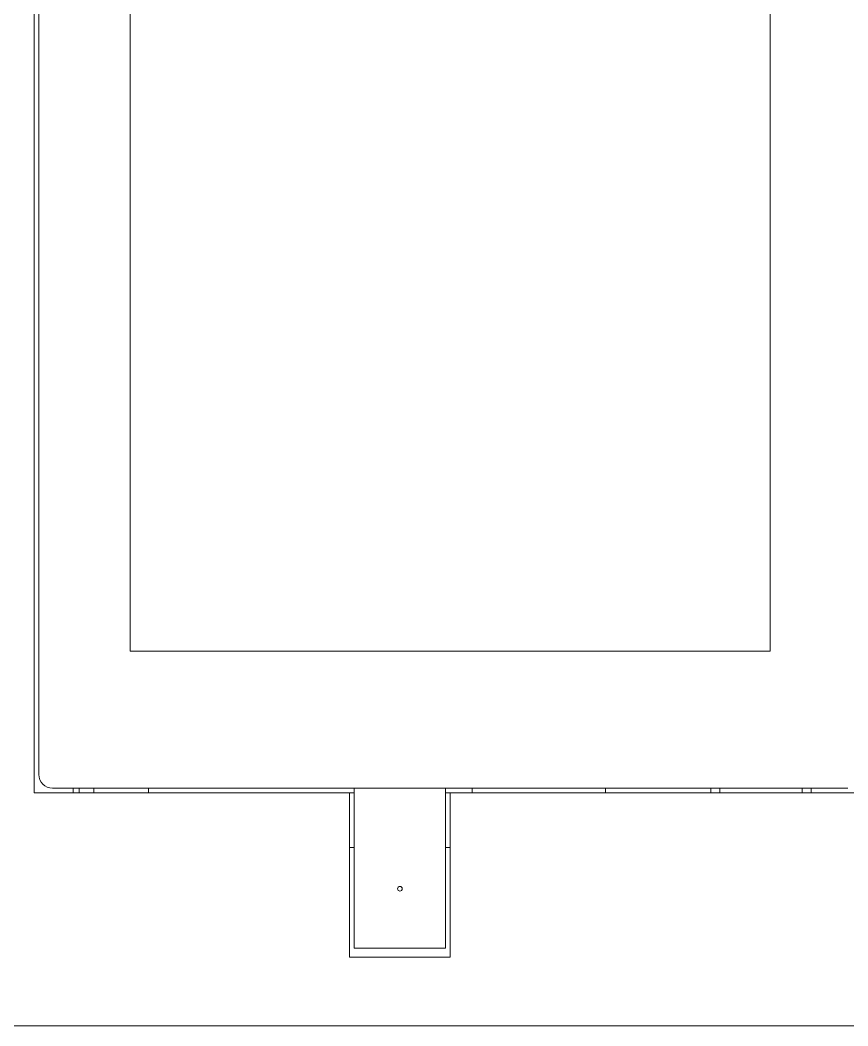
# Model space of a CAD drawing. Header units: millimetres. Extents: x 60229 to 91621, y 21923 to 36546.
# Drawn here: x 69873.62 to 69891.73, y 30003.12 to 30025.12 of the extents above; entities that cross this region are included whole.
import ezdxf

# ---------------------------------------------------------------- set-up
doc = ezdxf.new("R2010")
doc.units = ezdxf.units.MM

# ---------------------------------------------------------------- blocks, each defined once
blk = doc.blocks.new('PS2-40S3P40G-DM')
at = {"color": 7, "linetype": 'Continuous', "lineweight": 0}
for p, q in [((21.355, -4.308), (21.355, 41.492)), ((21.455, -3.208), (21.455, 40.392)), ((23.455, 31.342), (23.455, -1.208)), ((37.455, -1.208), (37.455, 31.342)), ((23.455, -1.208), (37.455, -1.208)), ((21.455, -3.908), (21.455, -3.208)), ((28.255, -4.308), (21.355, -4.308)), ((39.155, -4.208), (21.755, -4.208)), ((22.205, -4.208), (22.205, -4.308)), ((22.335, -4.308), (22.335, -4.208)), ((22.655, -4.308), (22.655, -4.208)), ((23.855, -4.208), (23.855, -4.308)), ((28.255, -7.908), (28.255, -4.308)), ((28.255, -4.308), (28.355, -4.308)), ((28.355, -7.708), (28.355, -4.208)), ((30.355, -7.708), (30.355, -4.208)), ((30.355, -4.308), (30.455, -4.308)), ((30.455, -4.308), (30.455, -7.908)), ((46.355, -4.308), (30.455, -4.308)), ((30.935, -4.208), (30.935, -4.308)), ((33.855, -4.208), (33.855, -4.308)), ((36.155, -4.208), (36.155, -4.308)), ((36.355, -4.308), (36.355, -4.208)), ((38.155, -4.208), (38.155, -4.308)), ((38.355, -4.208), (38.355, -4.308)), ((28.255, -5.508), (28.355, -5.508)), ((30.355, -5.508), (30.455, -5.508)), ((30.455, -7.908), (28.255, -7.908)), ((30.355, -7.708), (28.355, -7.708)), ((54.375, -9.408), (20.036, -9.408))]:
    blk.add_line(p, q, dxfattribs=at)
blk.add_circle((29.355, -6.408), 0.05, dxfattribs=at)
blk.add_arc((21.755, -3.908), 0.3, 180, 270, dxfattribs=at)

msp = doc.modelspace()

# ---------------------------------------------------------------- block references
at = {"lineweight": -2}
msp.add_blockref('PS2-40S3P40G-DM', (69852.577, 30012.527), dxfattribs=at)

doc.saveas('drawing.dxf')
